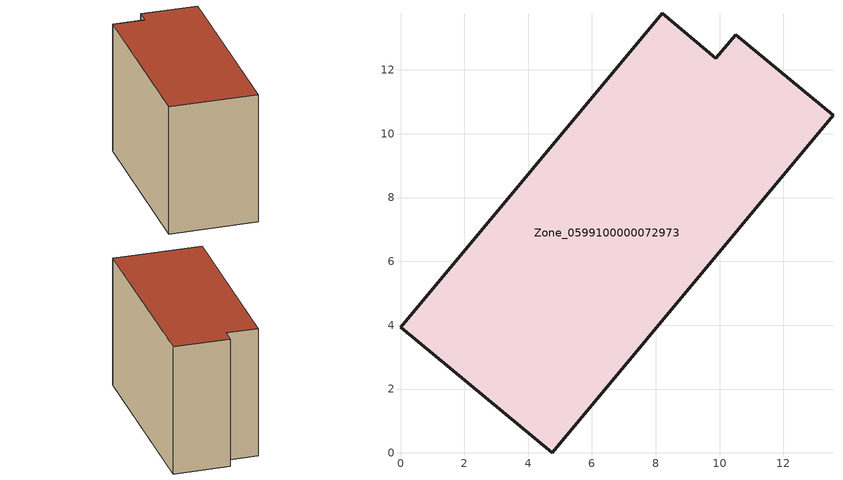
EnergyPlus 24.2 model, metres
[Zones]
Zone_0599100000072973
 floor ground (C_G): 4.76,0 0,3.94 8.2,13.78 9.88,12.37 10.5,13.1 13.55,10.58 z0
 wall outside (C_F): 4.76,0 13.55,10.58 10.5,13.1 9.88,12.37 8.2,13.78 0,3.94 4.76,0 z0:9.38
 roof outside (C_R): 0,3.94 4.76,0 13.55,10.58 10.5,13.1 9.88,12.37 8.2,13.78 z9.38
[BUILDING]
Pand.0599100000072973: North Axis=0; Terrain=City; Loads Convergence Tolerance Value=0.04; Temperature Convergence Tolerance Value=0.4; Solar Distribution=FullExterior; Maximum Number of Warmup Days=25; Minimum Number of Warmup Days=1
[Site:Location]
Rotterdam.The.Hague.AP_ZH_NLD Design_Conditions: Latitude=51.96; Longitude=4.45; Time Zone=1; Elevation=-4.5
[SITE:GROUNDTEMPERATURE:BUILDINGSURFACE]
18, 18, 18, 18, 18, 18, 18, 18, 18, 18, 18, 18
[MATERIAL] Thermal Absorptance=0.9; Solar Absorptance=0.7; Visible Absorptance=0.7
Name | Roughness | Thickness | Conductivity | Density | Specific Heat
G.TI.1946 | MediumSmooth | 0.15 | 1 | 540 | 1210
F.TI.1946 | Rough | 0.3 | 0.857143 | 1920 | 840
R.TI.1946 | MediumRough | 0.2 | 0.1 | 1500 | 1000
[CONSTRUCTION]
C_G: G.TI.1946
C_F: F.TI.1946
C_R: R.TI.1946
[ZONE]
Zone_0599100000072973: Type=1; Multiplier=1; Ceiling Height=Autocalculate; Volume=Autocalculate; Floor Area=autocalculate; Part of Total Floor Area=Yes
[ZONEINFILTRATION:DESIGNFLOWRATE]
Infil_Zone_0599100000072973: Zone or ZoneList or Space or SpaceList=Zone_0599100000072973; Schedule=AlwaysOn; Design Flow Rate Calculation Method=Flow/Area; Flow Rate per Floor Area=0.003; Constant Term Coefficient=1; Temperature Term Coefficient=0; Velocity Term Coefficient=0; Velocity Squared Term Coefficient=0
[HVACTEMPLATE:ZONE:IDEALLOADSAIRSYSTEM]
Zone_0599100000072973: Maximum Heating Supply Air Temperature=50; Minimum Cooling Supply Air Temperature=13; Maximum Heating Supply Air Humidity Ratio=0.0156; Minimum Cooling Supply Air Humidity Ratio=0.0077; Heating Limit=NoLimit; Cooling Limit=NoLimit; Dehumidification Control Type=ConstantSensibleHeatRatio; Cooling Sensible Heat Ratio=0.7; Dehumidification Setpoint=60; Humidification Control Type=None; Humidification Setpoint=30; Outdoor Air Method=None; Outdoor Air Flow Rate per Person=0.00944; Outdoor Air Flow Rate per Zone Floor Area=0; Outdoor Air Flow Rate per Zone=0; Demand Controlled Ventilation Type=None; Outdoor Air Economizer Type=NoEconomizer; Heat Recovery Type=None; Sensible Heat Recovery Effectiveness=0.7; Latent Heat Recovery Effectiveness=0.65
[ZONECONTROL:THERMOSTAT]
ThermostatControl_Zone_0599100000072973: Zone or ZoneList=Zone_0599100000072973; Control Type Schedule=DualSetpointControlType; Control 1=Thermostat_Zone_0599100000072973; Temperature Difference Between Cutout And Setpoint=0
[THERMOSTATSETPOINT:DUALSETPOINT]
Thermostat_Zone_0599100000072973: Heating Setpoint Temperature Schedule=HeatingSetpoint_Zone_0599100000072973; Cooling Setpoint Temperature Schedule=CoolingSetpoint_Zone_0599100000072973
[SCHEDULE:COMPACT]
HeatingSetpoint_Zone_0599100000072973: Through: 12/31, For: AllDays, Until: 24:00, 21
CoolingSetpoint_Zone_0599100000072973: Through: 12/31, For: AllDays, Until: 24:00, 24
DualSetpointControlType: Through: 12/31, For: AllDays, Until: 24:00, 4
AlwaysOn: Through: 12/31, For: AllDays, Until: 24:00, 1
